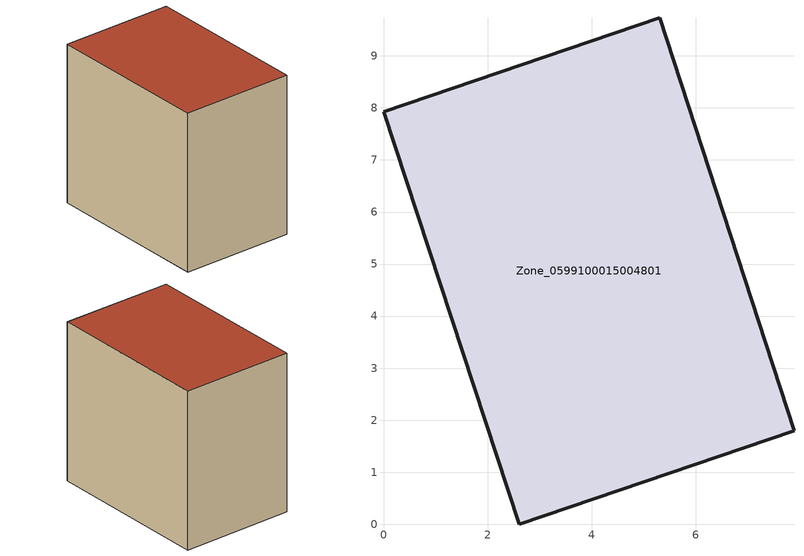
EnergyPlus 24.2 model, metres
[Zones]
Zone_0599100015004801
 floor ground (C_G): 0,7.93 5.31,9.73 7.89,1.8 2.6,0 z3.4
 wall outside (C_F): 5.31,9.73 0,7.93 2.6,0 7.89,1.8 5.31,9.73 z3.4:11.22
 roof outside (C_R): 2.6,0 7.89,1.8 5.31,9.73 0,7.93 z11.22
[BUILDING]
Pand.0599100015004801: North Axis=0; Terrain=City; Loads Convergence Tolerance Value=0.04; Temperature Convergence Tolerance Value=0.4; Solar Distribution=FullExterior; Maximum Number of Warmup Days=25; Minimum Number of Warmup Days=1
[Site:Location]
Rotterdam.The.Hague.AP_ZH_NLD Design_Conditions: Latitude=51.96; Longitude=4.45; Time Zone=1; Elevation=-4.5
[SITE:GROUNDTEMPERATURE:BUILDINGSURFACE]
18, 18, 18, 18, 18, 18, 18, 18, 18, 18, 18, 18
[MATERIAL] Thermal Absorptance=0.9; Solar Absorptance=0.7; Visible Absorptance=0.7
Name | Roughness | Thickness | Conductivity | Density | Specific Heat
G.TI.1975-1991 | MediumSmooth | 0.15 | 0.288461 | 540 | 1210
F.TI.1975-1991 | Rough | 0.3 | 0.230769 | 1920 | 840
R.TI.1975-1991 | MediumRough | 0.2 | 0.153846 | 1500 | 1000
[CONSTRUCTION]
C_G: G.TI.1975-1991
C_F: F.TI.1975-1991
C_R: R.TI.1975-1991
[ZONE]
Zone_0599100015004801: Type=1; Multiplier=1; Ceiling Height=Autocalculate; Volume=Autocalculate; Floor Area=autocalculate; Part of Total Floor Area=Yes
[ZONEINFILTRATION:DESIGNFLOWRATE]
Infil_Zone_0599100015004801: Zone or ZoneList or Space or SpaceList=Zone_0599100015004801; Schedule=AlwaysOn; Design Flow Rate Calculation Method=Flow/Area; Flow Rate per Floor Area=0.003; Constant Term Coefficient=1; Temperature Term Coefficient=0; Velocity Term Coefficient=0; Velocity Squared Term Coefficient=0
[HVACTEMPLATE:ZONE:IDEALLOADSAIRSYSTEM]
Zone_0599100015004801: Maximum Heating Supply Air Temperature=50; Minimum Cooling Supply Air Temperature=13; Maximum Heating Supply Air Humidity Ratio=0.0156; Minimum Cooling Supply Air Humidity Ratio=0.0077; Heating Limit=NoLimit; Cooling Limit=NoLimit; Dehumidification Control Type=ConstantSensibleHeatRatio; Cooling Sensible Heat Ratio=0.7; Dehumidification Setpoint=60; Humidification Control Type=None; Humidification Setpoint=30; Outdoor Air Method=None; Outdoor Air Flow Rate per Person=0.00944; Outdoor Air Flow Rate per Zone Floor Area=0; Outdoor Air Flow Rate per Zone=0; Demand Controlled Ventilation Type=None; Outdoor Air Economizer Type=NoEconomizer; Heat Recovery Type=None; Sensible Heat Recovery Effectiveness=0.7; Latent Heat Recovery Effectiveness=0.65
[ZONECONTROL:THERMOSTAT]
ThermostatControl_Zone_0599100015004801: Zone or ZoneList=Zone_0599100015004801; Control Type Schedule=DualSetpointControlType; Control 1=Thermostat_Zone_0599100015004801; Temperature Difference Between Cutout And Setpoint=0
[THERMOSTATSETPOINT:DUALSETPOINT]
Thermostat_Zone_0599100015004801: Heating Setpoint Temperature Schedule=HeatingSetpoint_Zone_0599100015004801; Cooling Setpoint Temperature Schedule=CoolingSetpoint_Zone_0599100015004801
[SCHEDULE:COMPACT]
HeatingSetpoint_Zone_0599100015004801: Through: 12/31, For: AllDays, Until: 24:00, 21
CoolingSetpoint_Zone_0599100015004801: Through: 12/31, For: AllDays, Until: 24:00, 24
DualSetpointControlType: Through: 12/31, For: AllDays, Until: 24:00, 4
AlwaysOn: Through: 12/31, For: AllDays, Until: 24:00, 1
